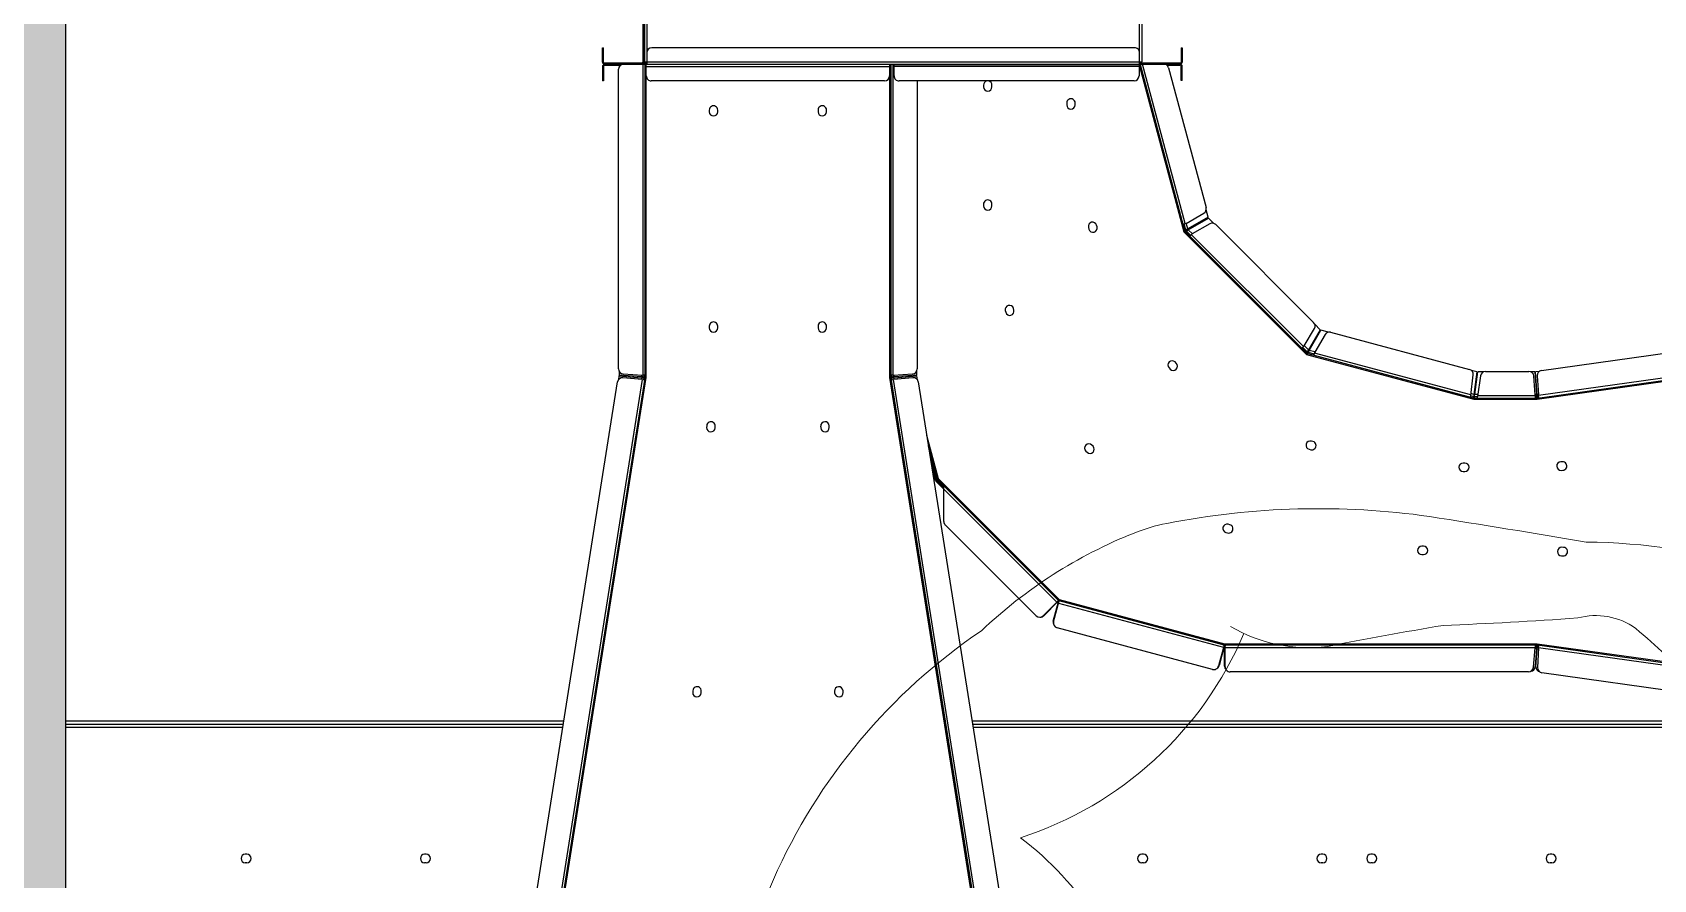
# Model space of a CAD drawing. Header units: millimetres. Extents: x 2822564 to 2991989, y -324396 to -253399.
# Drawn here: x 2848420 to 2849394, y -310776 to -310267 of the extents above; entities that cross this region are included whole.
import ezdxf

# ---------------------------------------------------------------- set-up
doc = ezdxf.new("R2010")
doc.units = ezdxf.units.MM
doc.linetypes.add('12017_XPLAN_GROUND$0$HIDDEN', pattern=[0.375, 0.25, -0.125])
doc.linetypes.add('DASHDOT', pattern=[1, 0.5, -0.25, 0, -0.25])
for name, color, linetype, lineweight in [("'new furniture'", 252, 'Continuous', 9), ('ARCHMED-Fur-S', 8, 'Continuous', 9), ('KATCHIN', 253, '12017_XPLAN_GROUND$0$HIDDEN', 5)]:
    doc.layers.add(name, color=color, linetype=linetype, lineweight=lineweight)
doc.layers.add('AX', color=1, linetype='DASHDOT')
doc.layers.add('LAF Detail', color=7, linetype='Continuous')

# ---------------------------------------------------------------- blocks, each defined once
blk = doc.blocks.new('N_1210DE-00037-200612191001')
at = {"layer": 'ARCHMED-Fur-S'}
blk.add_line((0.56, 10.848), (0.121, 10.86), dxfattribs=at)
for centre, radius, start, end in [((-9.855, 59.081), 7.789, 101.90429, 136.25202), ((-10.669, 64.953), 1.92, 66.21196, 114.37964), ((-10.298, 65.795), 1, 319.5394, 66.21196), ((-10.638, 66.085), 1.446, 271.68318, 319.5394), ((10.289, 41.226), 34.702, 137.95474, 153.73238), ((-9.819, 60.246), 4.461, 100.02537, 130.95898), ((-9.892, 59.315), 5.159, 123.54411, 158.49239), ((20.991, 61.191), 1, 88.76492, 172.90642), ((20.931, 58.367), 3.825, 48.85039, 88.76492), ((-13.761, 60.84), 1, 158.49239, 300.23354), ((22.444, 61.01), 2.464, 172.90642, 179.78852), ((15.565, 51.387), 12.623, 31.54073, 51.35875), ((-11.162, 56.379), 4.163, 81.46629, 120.23354), ((-10.601, 59.969), 0.53, 337.33038, 83.8286), ((20.98, 61.016), 1, 179.78852, 240.11793), ((-12.607, 61.358), 2.961, 294.23222, 327.44071), ((15.898, 52.17), 9.202, 5.68717, 60.11793), ((63.826, -126.759), 200.093, 112.08086, 113.32409), ((2.291, 47.61), 26.178, 12.39385, 23.36147), ((-13.628, 53.713), 3.717, 118.42029, 169.8089), ((552.983, -349.481), 702.958, 144.71444, 145.421556), ((20.801, 55.338), 0.5, 77.62015, 181.33563), ((20.586, 54.358), 1.503, 23.73983, 77.62015), ((22.107, 55.369), 1.806, 181.33563, 206.5549), ((28.566, 58.724), 7.599, 209.65602, 231.78507), ((-223.277, 135.675), 221.455, 336.55422, 338.46087), ((-14.181, 41.21), 37.154, 16.42338, 21.0597), ((51.061, 56.24), 23.396, 187.39637, 196.34155), ((24.375, 53.224), 0.694, 222.76954, 348.16837), ((25.705, 53.445), 4.586, 202.1614, 230.23054), ((-3.608, 29.733), 33.217, 34.78629, 37.42675), ((38.206, 52.471), 10, 196.34155, 212.01654), ((10.05, 25.536), 43.103, 146.26804, 165.45579), ((15.46, 42.979), 10, 17.01037, 34.78629), ((190.55, -13.648), 219.368, 163.7977, 165.47646), ((67.614, 70.86), 44.684, 212.01654, 218.63952), ((-4.695, 36.813), 31.077, 11.5595, 17.01037), ((63.293, 51.92), 38.577, 193.30853, 204.21752), ((-9.278, 11.977), 52.182, 24.59097, 36.4206), ((-29.752, 44.023), 8.376, 303.88537, 341.49979), ((-39.406, 24.402), 19.945, 352.27503, 41.28894), ((-21.993, 33.849), 10, 165.45579, 176.09594), ((51.584, 42.589), 24.354, 195.46257, 204.47153), ((-5.76, 32.741), 26.271, 176.09594, 197.83908), ((32.683, 31), 6.113, 334.30848, 26.12847), ((-0.659, 27.828), 5, 91.36263, 135.24487), ((0.881, -36.919), 69.765, 89.9546, 91.36263), ((-2.659, -36.827), 69.725, 85.65168, 87.04489), ((2.248, 27.712), 5, 41.60802, 85.65168), ((32.893, 32.817), 3.49, 185.20737, 247.93086), ((3.863, 23.343), 11.369, 135.24487, 152.17878), ((-2.484, 23.51), 11.329, 24.81846, 41.60802), ((37.626, 16.357), 16.588, 117.78306, 167.22669), ((2.337, 22.996), 10.232, 146.4549, 163.79385), ((261.405, -48.139), 235.955, 161.08496, 163.30533), ((-0.977, 23.082), 10.192, 13.22508, 30.56404), ((8.218, 22.557), 16.048, 168.15443, 178.16061), ((-6.873, 22.952), 16.008, 358.84023, 8.84641), ((0.958, 29.385), 32.07, 188.41204, 220.503), ((-11.96, 6.897), 16.696, 75.65071, 117.39157), ((78.576, 19.849), 86.458, 177.86379, 179.42469), ((-77.316, 23.932), 86.458, 357.57555, 359.13621), ((12.407, 6.7), 16.262, 59.3154, 101.61706), ((2.122, 20.617), 10, 179.42469, 215.59489), ((18.42, 17.363), 4.032, 41.32631, 55.48203), ((-0.927, 20.697), 10, 321.40494, 357.57555), ((25.817, 22.517), 10, 332.26814, 343.30533), ((-5.254, 38.852), 45.103, 313.9831, 332.26814), ((-70.28, -31.208), 79.039, 34.12987, 35.59489), ((68.664, -34.846), 79.039, 141.40494, 143.16181), ((-0.716, 15.944), 5, 214.12987, 259.4252), ((2.151, 15.068), 4.121, 284.5708, 322.19382), ((0.196, 20.827), 9.967, 259.4252, 269.56952), ((1.008, 20.805), 9.967, 267.42824, 282.63278), ((-5.987, 23.849), 23.196, 221.2473, 263.4196), ((19.123, 13.593), 10, 296.99133, 313.9831), ((4.906, 41.506), 41.324, 275.22336, 296.99133), ((1.822, 69.725), 69.709, 261.3637, 275.63633)]:
    blk.add_arc(centre, radius, start, end, dxfattribs=at)
blk = doc.blocks.new('Surgery Zone')
at = {"layer": 'KATCHIN', "color": 85, "ltscale": 1.1, "true_color": 0x58ba48}
blk.add_circle((1610637.8, -562746.67, 0), 2200, dxfattribs=at)
at = {"layer": "'new furniture'", "extrusion": (1.57871e-14, -3.63266e-19, -1)}
for p, xscale, yscale, zscale, rotation in [((-1611443.14, -562779.73, 0), -10.99999999998999, 10.99999999998998, -10.99999999998999, 244.3416203095116), ((-1610777.09, -564262.15, 0), 10.99999999998999, 10.99999999998999, -10.99999999984072, 354.6292389127441)]:
    blk.add_blockref('N_1210DE-00037-200612191001', p, dxfattribs=dict(at, xscale=xscale, yscale=yscale, zscale=zscale, rotation=rotation))
blk = doc.blocks.new('LAF')
at = {"layer": 'LAF Detail'}
h = blk.add_hatch(color=1, dxfattribs=at)
h.dxf.hatch_style = 1
h.paths.add_polyline_path([(1750, 1297.5), (-1750, 1297.5), (-1750, 1257.5), (1750, 1257.5)])
h.paths.add_polyline_path([(-1257.5, 1750), (-1297.5, 1750), (-1297.5, 1297.5), (-1257.5, 1297.5)])
h.paths.add_polyline_path([(1297.5, 1750), (1257.5, 1750), (1257.5, 1297.5), (1297.5, 1297.5)])
h.paths.add_polyline_path([(1297.5, -1297.5), (1257.5, -1297.5), (1257.5, -1750), (1297.5, -1750)])
h.paths.add_polyline_path([(1750, -1257.5), (-1750, -1257.5), (-1750, -1297.5), (1750, -1297.5)])
h.paths.add_polyline_path([(-1257.5, -1297.5), (-1297.5, -1297.5), (-1297.5, -1750), (-1257.5, -1750)])
h.paths.add_polyline_path([(2764.71, 1882.33), (2614.71, 1882.33), (2614.71, 1842.33), (2068.71, 1842.33), (2068.71, 1882.33), (1918.71, 1882.33), (1918.71, 567.33), (2068.71, 567.33), (2068.71, 604.83), (2182.96, 604.83), (2182.96, 609.83), (2062.96, 609.83), (2062.96, 637.33), (2182.96, 637.33), (2182.96, 607.33), (2614.71, 607.33), (2614.71, 567.33), (2764.71, 567.33)])
h.paths.add_polyline_path([(1958.71, 1802.33), (2724.71, 1802.33), (2724.71, 913.33), (2182.96, 913.33), (2182.96, 883.33), (2062.96, 883.33), (2062.96, 913.33), (1958.71, 913.33)], flags=16)
h.paths.add_polyline_path([(1958.91, 1526.82, 1), (1964.01, 1526.82, 1)], flags=0)
h.paths.add_polyline_path([(1958.91, 1314.57, 1), (1964.01, 1314.57, 1)], flags=0)
h.paths.add_polyline_path([(2150.96, 1529.42), (2151.96, 1529.42, -1), (2151.96, 1524.22), (2150.96, 1524.22, -1)], flags=0)
h.paths.add_polyline_path([(2148.91, 1526.82, -1), (2154.01, 1526.82, -1)], flags=0)
h.paths.add_polyline_path([(2150.96, 1317.17), (2151.96, 1317.17, -1), (2151.96, 1311.97), (2150.96, 1311.97, -1)], flags=0)
h.paths.add_polyline_path([(2154.01, 1314.57, -1), (2148.91, 1314.57, -1)], flags=0)
h.paths.add_polyline_path([(1999.98, 1717.61), (2001.48, 1718.93, -1), (2004.92, 1715.03), (2003.42, 1713.71, -1)], flags=0)
h.paths.add_polyline_path([(2257.9, 1477.7), (2257.9, 1478.7, -1), (2263.1, 1478.7), (2263.1, 1477.7, -1)], flags=0)
h.paths.add_polyline_path([(2257.9, 1363.7, -1), (2263.1, 1363.7), (2263.1, 1362.7, -1), (2257.9, 1362.7)], flags=0)
h.paths.add_polyline_path([(2562.37, 1106.33), (2724.71, 1249.45), (2724.71, 1249.67), (2562.11, 1106.33)], flags=0)
h.paths.add_polyline_path([(2556.83, 1105.18), (2557.03, 1105.18), (2557.18, 1105.31, 0.093249)], flags=0)
h.paths.add_polyline_path([(2308.71, 1100.33), (2551.52, 1100.33), (2555.34, 1103.7), (2555.34, 1104.33, -0.414214), (2557.34, 1106.33), (2557.34, 1105.18, 0.12943), (2555.34, 1104.33), (2555.34, 1100.36), (2552.46, 1097.83), (2544.7, 1097.83), (2544.7, 1096.58), (2326.67, 1096.58), (2307.71, 1096.58, 0.414214), (2306.46, 1095.33), (2306.46, 1036.7, 0.080761), (2306.53, 1036.3), (2306.52, 1036.3), (2330.51, 914.08), (2357.47, 914.08), (2544.09, 914.08), (2544.09, 913.83), (2544.09, 913.33), (2543.74, 913.33), (2419.62, 913.83), (2365.97, 913.83), (2357.56, 914.08), (2357.56, 913.33), (2357.47, 913.33), (2357.47, 914.08), (2327.52, 914.08), (2303.53, 1036.3), (1958.71, 1036.3), (1958.71, 1036.89), (2302.96, 1036.89), (2302.96, 1096.58), (2326.46, 1096.58), (2326.46, 1097.83), (2308.71, 1097.83)], flags=0)
h.paths.add_polyline_path([(2305.21, 1036.7, 0.09518), (2305.39, 1035.77, 0.113938), (2303.61, 1035.86), (2305.21, 1036.1)], flags=0)
h.paths.add_polyline_path([(2257.9, 1592.7), (2257.9, 1593.7, -1), (2263.1, 1593.7), (2263.1, 1592.7, -1)], flags=0)
h.paths.add_polyline_path([(2058.09, 1768.83), (2059.59, 1770.16, -1), (2063.03, 1766.26), (2061.53, 1764.93, -1)], flags=0)
h.paths.add_polyline_path([(2263.1, 1248.7), (2263.1, 1247.7, -1), (2257.9, 1247.7), (2257.9, 1248.7, -1)], flags=0)
h.paths.add_polyline_path([(2444.03, 1411.71, 0.956183), (2444.03, 1429.69, -0.066402)], flags=0)
h.paths.add_polyline_path([(2426.83, 1429.7), (2427.63, 1429.7, 0.022091), (2426.83, 1429.66, 11.266721), (2426.83, 1411.7), (2427.63, 1411.7, -0.022091), (2426.83, 1411.73, -11.266721)], flags=0)
h.paths.add_polyline_path([(2426.63, 1420.7, -1), (2326.63, 1420.7, -1)], flags=0)
h.paths.add_polyline_path([(2339.47, 1461.36, -1), (2332.47, 1461.36, -1)], flags=0)
h.paths.add_polyline_path([(2338.47, 1461.36, -1), (2333.47, 1461.36, -1)], flags=0)
h.paths.add_polyline_path([(2339.47, 1380.04, -1), (2332.47, 1380.04, -1)], flags=0)
h.paths.add_polyline_path([(2338.47, 1380.04, -1), (2333.47, 1380.04, -1)], flags=0)
h.paths.add_polyline_path([(2340.96, 1529.42), (2341.96, 1529.42, -1), (2341.96, 1524.22), (2340.96, 1524.22, -1)], flags=0)
h.paths.add_polyline_path([(2344.01, 1526.82, -1), (2338.91, 1526.82, -1)], flags=0)
h.paths.add_polyline_path([(2257.9, 1692.7), (2257.9, 1693.7, -1), (2263.1, 1693.7), (2263.1, 1692.7, -1)], flags=0)
h.paths.add_polyline_path([(2340.96, 1317.17), (2341.96, 1317.17, -1), (2341.96, 1311.97), (2340.96, 1311.97, -1)], flags=0)
h.paths.add_polyline_path([(2344.01, 1314.57, -1), (2338.91, 1314.57, -1)], flags=0)
h.paths.add_polyline_path([(1948.71, 1862.33, -1), (1962.71, 1862.33, -1)], flags=16)
h.paths.add_polyline_path([(2263.1, 1133.7), (2263.1, 1132.7, -1), (2257.9, 1132.7), (2257.9, 1133.7, -1)], flags=0)
h.paths.add_polyline_path([(2420.79, 1461.36, -1), (2413.79, 1461.36, -1)], flags=0)
h.paths.add_polyline_path([(2419.79, 1461.36, -1), (2414.79, 1461.36, -1)], flags=0)
h.paths.add_polyline_path([(2420.79, 1380.04, -1), (2413.79, 1380.04, -1)], flags=0)
h.paths.add_polyline_path([(2419.79, 1380.04, -1), (2414.79, 1380.04, -1)], flags=0)
h.paths.add_polyline_path([(2257.9, 1792.7), (2257.9, 1793.7, -1), (2263.1, 1793.7), (2263.1, 1792.7, -1)], flags=0)
h.paths.add_polyline_path([(2551.52, 1100.33, 0.016832), (2552.03, 1099.11), (2552.06, 1099.08), (2551.94, 1099.08), (2551.94, 1099.03), (2551.95, 1099.04, -0.00829)], flags=0)
h.paths.add_polyline_path([(2327.37, 1109.93), (2329.37, 1109.93, -1), (2329.37, 1104.73), (2327.37, 1104.73, -1)], flags=0)
h.paths.add_polyline_path([(2490.15, 1477.7), (2490.15, 1478.7, -1), (2495.35, 1478.7), (2495.35, 1477.7, -1)], flags=0)
h.paths.add_polyline_path([(2490.15, 1363.7, -1), (2495.35, 1363.7), (2495.35, 1362.7, -1), (2490.15, 1362.7)], flags=0)
h.paths.add_polyline_path([(2394.04, 1109.93), (2396.04, 1109.93, -1), (2396.04, 1104.73), (2394.04, 1104.73, -1)], flags=0)
h.paths.add_polyline_path([(1958.71, 873.33), (2310.71, 873.33), (2310.71, 647.33), (1958.71, 647.33)], flags=16)
h.paths.add_polyline_path([(2490.15, 1592.7), (2490.15, 1593.7, -1), (2495.35, 1593.7), (2495.35, 1592.7, -1)], flags=0)
h.paths.add_polyline_path([(2490.15, 1248.7, -1), (2495.35, 1248.7), (2495.35, 1247.7, -1), (2490.15, 1247.7)], flags=0)
h.paths.add_polyline_path([(2530.96, 1529.42), (2531.96, 1529.42, -1), (2531.96, 1524.22), (2530.96, 1524.22, -1)], flags=0)
h.paths.add_polyline_path([(2534.01, 1526.82, -1), (2528.91, 1526.82, -1)], flags=0)
h.paths.add_polyline_path([(2530.96, 1317.17), (2531.96, 1317.17, -1), (2531.96, 1311.97), (2530.96, 1311.97, -1)], flags=0)
h.paths.add_polyline_path([(2534.01, 1314.57, -1), (2528.91, 1314.57, -1)], flags=0)
h.paths.add_polyline_path([(2490.15, 1692.7), (2490.15, 1693.7, -1), (2495.35, 1693.7), (2495.35, 1692.7, -1)], flags=0)
h.paths.add_polyline_path([(2460.71, 1109.93), (2462.71, 1109.93, -1), (2462.71, 1104.73), (2460.71, 1104.73, -1)], flags=0)
h.paths.add_polyline_path([(2495.35, 1133.7), (2495.35, 1132.7, -1), (2490.15, 1132.7), (2490.15, 1133.7, -1)], flags=0)
h.paths.add_polyline_path([(2490.15, 1792.7), (2490.15, 1793.7, -1), (2495.35, 1793.7), (2495.35, 1792.7, -1)], flags=0)
h.paths.add_polyline_path([(2527.37, 1109.93), (2529.37, 1109.93, -1), (2529.37, 1104.73), (2527.37, 1104.73, -1)], flags=0)
h.paths.add_polyline_path([(2322.71, 860.33), (2350.71, 860.33), (2350.71, 873.33), (2724.71, 873.33), (2724.71, 647.33), (2350.71, 647.33), (2350.71, 660.33), (2322.71, 660.33, -0.414214), (2320.71, 662.33), (2320.71, 858.33, -0.414214)], flags=16)
h.paths.add_polyline_path([(2561.78, 1122.17), (2563.28, 1123.49, -1), (2566.72, 1119.59), (2565.22, 1118.27, -1)], flags=0)
h.paths.add_polyline_path([(2353.84, 820.33), (2353.84, 860.33), (2353.71, 820.33)], flags=0)
h.paths.add_polyline_path([(2578.89, 1095.33, -1), (2573.79, 1095.33, -1)], flags=0)
h.paths.add_polyline_path([(2619.89, 1173.4), (2621.39, 1174.72, -1), (2624.83, 1170.82), (2623.33, 1169.5, -1)], flags=0)
h.paths.add_polyline_path([(2392.27, 858.81), (2392.27, 662.33), (2392.24, 661.94), (2392, 660.73), (2391.45, 660.48), (2391.68, 660.66), (2391.88, 660.91), (2392.04, 661.21), (2392.17, 661.56), (2392.24, 661.94), (2392.27, 662.33), (2392.27, 858.33), (2392.24, 858.72), (2392, 859.92), (2391.85, 859.99)], flags=0)
h.paths.add_polyline_path([(2383.41, 818.33), (2383.24, 818.33), (2383.24, 702.33), (2383.21, 701.94), (2382.97, 700.73), (2382.09, 700.33), (2381.91, 700.33), (2382.17, 700.36), (2382.42, 700.48), (2382.65, 700.66), (2382.85, 700.91), (2383.01, 701.21), (2383.14, 701.56), (2383.21, 701.94), (2383.24, 702.33), (2383.24, 818.33), (2383.21, 818.72), (2382.97, 819.92), (2382.82, 819.99)], flags=0)
h.paths.add_polyline_path([(2623.33, 1770.16), (2624.83, 1768.83, -1), (2621.39, 1764.93), (2619.89, 1766.26, -1)], flags=0)
h.paths.add_polyline_path([(2678, 1224.62), (2679.51, 1225.95, -1), (2682.94, 1222.04), (2681.44, 1220.72, -1)], flags=0)
h.paths.add_polyline_path([(2720.96, 1529.42), (2721.96, 1529.42, -1), (2721.96, 1524.22), (2720.96, 1524.22, -1)], flags=0)
h.paths.add_polyline_path([(2724.01, 1526.82, -1), (2718.91, 1526.82, -1)], flags=0)
h.paths.add_polyline_path([(2720.96, 1317.17), (2721.96, 1317.17, -1), (2721.96, 1311.97), (2720.96, 1311.97, -1)], flags=0)
h.paths.add_polyline_path([(2724.01, 1314.57, -1), (2718.91, 1314.57, -1)], flags=0)
h.paths.add_polyline_path([(2681.44, 1718.93), (2682.94, 1717.61, -1), (2679.51, 1713.71), (2678, 1715.03, -1)], flags=0)
h.paths.add_polyline_path([(2665.39, 1096.04), (2667.26, 1092.84, 0.483498), (2670.39, 1095.33, 0.867202)], flags=0)
h.paths.add_polyline_path([(1962.71, 587.33, -1), (1948.71, 587.33, -1)], flags=16)
h.paths.add_polyline_path([(2537.32, 819.35), (2537.32, 818.35, -1), (2532.12, 818.35), (2532.12, 819.35, -1)], flags=0)
h.paths.add_polyline_path([(2537.27, 818.85, -1), (2532.17, 818.85, -1)], flags=0)
h.paths.add_polyline_path([(2720.71, 1862.33, -1), (2734.71, 1862.33, -1)], flags=16)
h.paths.add_polyline_path([(2537.32, 761.08), (2537.32, 760.08, -1), (2532.12, 760.08), (2532.12, 761.08, -1)], flags=0)
h.paths.add_polyline_path([(2537.27, 760.58, -1), (2532.17, 760.58, -1)], flags=0)
h.paths.add_polyline_path([(2537.32, 702.8), (2537.32, 701.8, -1), (2532.12, 701.8), (2532.12, 702.8, -1)], flags=0)
h.paths.add_polyline_path([(2537.27, 702.3, -1), (2532.17, 702.3, -1)], flags=0)
h.paths.add_polyline_path([(2734.71, 587.33, -1), (2720.71, 587.33, -1)], flags=16)
h.paths.add_polyline_path([(1297.5, 1257.5), (1257.5, 1257.5), (1257.5, -1257.5), (1297.5, -1257.5)])
h.paths.add_polyline_path([(-1257.5, 1257.5), (-1297.5, 1257.5), (-1297.5, -1257.5), (-1257.5, -1257.5)])
at = {"layer": 'LAF Detail', "color": 7, "linetype": 'Continuous', "lineweight": 25}
blk.add_line((-1750, 1257.5), (1750, 1257.5), dxfattribs=at)
at = {"layer": 'LAF Detail', "color": 3, "linetype": 'Continuous', "lineweight": 25}
for p, q in [((409.38, 958.7), (409.38, 1257.5)), ((411.38, 1257.5), (411.38, 958.39)), ((413.38, 1257.5), (413.38, 958.07)), ((328.08, 1149.53), (328.08, 1148.53)), ((333.17, 1148.53), (333.17, 1149.53)), ((328.08, 1041.76), (328.08, 1040.76)), ((333.17, 1040.76), (333.17, 1041.76)), ((148.53, 1000.02), (617.2, 925.79)), ((143.28, 986.07), (618.68, 910.77)), ((152.11, 983.25), (619.5, 909.22)), ((152.78, 982.44), (619.75, 908.48)), ((806.77, 934.88), (798.17, 934.88)), ((798.17, 934.18), (798.17, 934.88)), ((806.77, 934.18), (798.17, 934.18)), ((801.17, 934.88), (801.17, 934.18)), ((806.77, 934.18), (806.77, 934.88)), ((808.87, 933.48), (807.47, 933.48)), ((807.47, 924.88), (807.47, 933.48)), ((808.17, 610.93), (808.17, 933.48)), ((808.87, 908.28), (808.87, 933.48)), ((809.57, 934.18), (809.57, 934.88)), ((809.57, 934.88), (818.17, 934.88)), ((809.57, 934.18), (818.17, 934.18)), ((815.17, 934.18), (815.17, 934.88)), ((818.17, 934.88), (818.17, 934.18)), ((620.79, 924.92), (618.45, 925.29)), ((618.7, 910.87), (619.72, 922.56)), ((620.79, 924.92), (619.72, 911.32)), ((620.22, 911.28), (621.29, 924.88)), ((621.98, 922.39), (621.16, 910.68)), ((623.66, 924.88), (621.29, 924.88)), ((624.97, 925.18), (805.17, 925.18)), ((808.17, 924.88), (806.48, 924.88)), ((618.7, 910.87), (618.47, 909.39)), ((619.75, 909.89), (618.58, 910.08)), ((619.72, 911.32), (618.75, 911.47)), ((619.61, 909.92), (619.5, 909.22)), ((619.86, 910.58), (619.75, 909.89)), ((619.75, 908.48), (808.17, 908.48)), ((619.86, 910.58), (619.85, 910.6)), ((619.97, 910.58), (619.97, 909.88)), ((621.16, 909.88), (619.97, 909.88)), ((620.11, 909.18), (620.11, 909.88)), ((620.11, 909.18), (808.17, 909.18)), ((621.2, 911.28), (620.22, 911.28)), ((621.16, 909.18), (621.16, 910.68)), ((808.17, 910.58), (621.16, 910.58)), ((806.77, 909.18), (806.77, 761.63)), ((808.87, 908.28), (808.17, 908.28)), ((1257.5, 908.18), (808.17, 908.18)), ((1257.5, 909.58), (808.87, 909.58)), ((808.87, 908.88), (809.57, 908.88)), ((809.57, 610.58), (809.57, 910.58)), ((1257.5, 910.58), (809.57, 910.58)), ((1257.5, 909.88), (809.57, 909.88)), ((798.17, 765.28), (798.17, 905.48)), ((818.17, 614.98), (818.17, 905.18)), ((431.49, 880.53), (430.5, 880.58)), ((430.23, 875.49), (431.23, 875.44)), ((590.83, 872.18), (589.83, 872.23)), ((650.71, 870.63), (649.71, 870.63)), ((780.67, 870.63), (779.67, 870.63)), ((589.57, 867.14), (590.57, 867.09)), ((649.71, 865.53), (650.71, 865.53)), ((779.67, 865.53), (780.67, 865.53)), ((590.57, 803.67), (589.57, 803.61)), ((650.71, 805.23), (649.71, 805.23)), ((649.71, 800.13), (650.71, 800.13)), ((780.67, 805.23), (779.67, 805.23)), ((779.67, 800.13), (780.67, 800.13)), ((431.23, 795.32), (430.23, 795.26)), ((430.5, 790.17), (431.49, 790.22)), ((589.83, 798.52), (590.83, 798.57)), ((619.5, 761.53), (152.11, 687.5)), ((619.75, 762.28), (152.78, 688.32)), ((618.47, 761.36), (618.7, 759.88)), ((618.58, 760.67), (619.75, 760.86)), ((619.5, 761.53), (619.61, 760.84)), ((619.63, 760.87), (619.61, 760.84)), ((808.17, 762.28), (619.75, 762.28)), ((619.86, 760.17), (619.75, 760.86)), ((619.97, 760.88), (621.16, 760.88)), ((619.97, 760.18), (619.97, 760.88)), ((620.11, 760.88), (620.08, 760.91)), ((808.17, 761.58), (620.11, 761.58)), ((620.11, 760.88), (620.11, 761.58)), ((621.16, 760.08), (621.16, 761.58)), ((621.16, 760.18), (808.17, 760.18)), ((657.9, 761.58), (657.89, 761.58)), ((808.17, 761.63), (658.26, 761.63)), ((143.28, 684.68), (618.68, 759.98)), ((619.72, 748.19), (618.7, 759.88)), ((618.75, 759.28), (619.72, 759.44)), ((619.72, 759.44), (620.79, 745.84)), ((621.29, 745.88), (620.22, 759.48)), ((620.22, 759.48), (621.2, 759.48)), ((620.84, 751.65), (620.35, 751.52)), ((620.4, 750.81), (620.89, 750.94)), ((621.16, 760.08), (621.98, 748.37)), ((798.17, 615.28), (798.17, 756.53)), ((801.17, 759.53), (808.17, 759.53)), ((806.77, 612.28), (806.77, 759.53)), ((808.17, 759.53), (808.17, 612.28)), ((617.2, 744.96), (148.53, 670.73)), ((618.45, 745.47), (620.79, 745.84)), ((620.46, 750.1), (620.95, 750.23)), ((620.51, 749.39), (621, 749.52)), ((621.29, 745.88), (623.66, 745.88)), ((798.17, 745.58), (624.97, 745.58)), ((557.54, 734.5), (484.79, 661.74)), ((485.78, 660.75), (558.35, 733.32)), ((486.22, 660.2), (558.9, 732.88)), ((558.04, 734), (553.66, 729.62)), ((558.35, 733.32), (557.86, 733.82)), ((565.09, 736.71), (558.17, 734.86)), ((571.7, 737.76), (558.35, 734.18)), ((558.78, 733.57), (558.6, 734.25)), ((558.78, 733.57), (578.31, 738.81)), ((558.9, 732.88), (584.93, 739.85)), ((476.58, 674.18), (531.14, 728.74)), ((533.26, 729.62), (554.65, 729.62)), ((409.38, 135.81), (409.38, 712.05)), ((411.38, 712.36), (411.38, 150.04)), ((413.38, 712.68), (413.38, 164.27)), ((724.04, 705.78), (723.04, 705.78)), ((795.67, 705.78), (794.67, 705.78)), ((660.05, 692.7), (659.08, 692.44)), ((723.04, 700.68), (724.04, 700.68)), ((794.67, 700.68), (795.67, 700.68)), ((660.4, 687.52), (661.37, 687.78)), ((472.97, 663.68), (485.53, 660.32)), ((473.33, 663.85), (484.92, 660.75)), ((485.78, 660.75), (476.58, 669.94)), ((485.1, 661.06), (476.61, 669.55)), ((444.26, 568.12), (469.3, 661.56)), ((484.17, 660.68), (457.58, 561.44)), ((458.94, 561.08), (485.53, 660.32)), ((459.57, 560.74), (486.22, 660.2)), ((483.57, 661.11), (483.5, 660.86)), ((484.29, 662.23), (484.11, 662.05)), ((484.92, 660.75), (484.85, 660.5)), ((485.28, 661.24), (485.1, 661.06)), ((784.86, 655.78), (783.86, 655.78)), ((575.56, 644.24), (574.86, 643.53)), ((783.86, 650.68), (784.86, 650.68)), ((578.46, 639.93), (579.17, 640.64)), ((710.05, 642.7), (709.08, 642.44)), ((710.4, 637.52), (711.37, 637.78)), ((328.08, 610.65), (328.08, 609.65)), ((333.17, 609.65), (333.17, 610.65)), ((807.81, 612.28), (707.45, 585.39)), ((807.99, 611.6), (708.24, 584.88)), ((712.37, 584.53), (808.35, 610.25)), ((808.17, 612.28), (801.17, 612.28)), ((807.81, 612.28), (808.35, 610.25)), ((808.17, 611.98), (1257.5, 611.98)), ((809.57, 611.58), (808.17, 611.58)), ((808.35, 610.25), (808.35, 587.68)), ((808.87, 609.88), (808.35, 609.88)), ((808.87, 611.09), (808.87, 611.58)), ((808.87, 587.68), (808.87, 609.88)), ((1257.5, 610.58), (809.57, 610.58)), ((806.13, 594.54), (721.99, 572)), ((807.31, 595.17), (808.35, 595.45)), ((807.65, 595.26), (807.65, 587.68)), ((625.56, 594.24), (624.86, 593.53)), ((628.46, 589.93), (629.17, 590.64)), ((707.45, 585.39), (633.71, 511.65)), ((708.42, 584.2), (708.24, 584.88)), ((708.53, 584.23), (712.19, 585.21)), ((712.52, 583.95), (712.01, 585.88)), ((798.35, 586.28), (798.35, 586.98)), ((798.35, 586.98), (806.95, 586.98)), ((798.35, 586.28), (806.95, 586.28)), ((801.35, 586.98), (801.35, 586.28)), ((806.95, 586.98), (806.95, 586.28)), ((807.65, 587.68), (808.87, 587.68)), ((809.57, 586.98), (809.57, 586.28)), ((818.17, 586.98), (809.57, 586.98)), ((818.17, 586.28), (809.57, 586.28)), ((815.17, 586.28), (815.17, 586.98)), ((818.17, 586.98), (818.17, 586.28)), ((707.49, 584.44), (634.65, 511.61)), ((638.4, 513.37), (705.73, 580.7)), ((704.74, 581.69), (706.15, 580.27)), ((705.23, 581.19), (707.99, 583.95)), ((712.25, 569.71), (706.15, 580.27)), ((706.2, 580.18), (708.71, 582.69)), ((707.49, 584.44), (707.99, 583.95)), ((708.4, 583.37), (707.91, 583.87)), ((708.53, 584.23), (708.42, 584.2)), ((708.72, 583.55), (708.53, 584.23)), ((708.71, 582.69), (715.75, 570.5)), ((709.15, 582.94), (712.58, 583.86)), ((716.19, 570.75), (709.15, 582.94)), ((712.52, 583.95), (718.62, 573.39)), ((711.77, 566.09), (653.01, 507.33)), ((712.48, 567.23), (715.75, 570.5)), ((716.19, 570.75), (720.65, 571.95)), ((442.87, 378.19), (442.87, 557.58)), ((445.87, 560.58), (458.87, 560.58)), ((446.17, 560.84), (458.17, 560.84)), ((458.94, 561.08), (446.38, 564.44)), ((458.2, 561.02), (446.6, 564.12)), ((456.77, 560.84), (456.77, 560.58)), ((456.91, 561.62), (456.84, 561.38)), ((457.47, 560.58), (457.47, 374.17)), ((458.17, 560.84), (458.17, 560.58)), ((458.26, 561.26), (458.2, 561.02)), ((458.87, 373.33), (458.87, 560.58)), ((459.57, 372.98), (459.57, 560.74)), ((526.66, 560.02), (526.4, 559.05)), ((531.32, 557.73), (531.58, 558.7)), ((576.66, 510.02), (576.4, 509.05)), ((581.32, 507.73), (581.58, 508.7)), ((633.71, 511.65), (606.77, 411.11)), ((634.22, 510.86), (607.56, 411.35)), ((633.21, 507.09), (635.15, 506.57)), ((633.89, 506.91), (634.9, 510.68)), ((634.22, 510.86), (634.9, 510.68)), ((635.15, 511.11), (634.65, 511.61)), ((635.55, 510.38), (634.87, 510.57)), ((635.15, 511.11), (637.91, 513.87)), ((635.73, 510.7), (635.23, 511.19)), ((635.24, 506.52), (636.15, 509.95)), ((636.15, 509.95), (648.35, 502.91)), ((636.4, 510.39), (638.92, 512.9)), ((648.6, 503.35), (636.4, 510.39)), ((638.83, 512.95), (637.41, 514.36)), ((638.83, 512.95), (649.38, 506.85)), ((328.08, 502.88), (328.08, 501.88)), ((333.17, 501.88), (333.17, 502.88)), ((609.42, 412.88), (634.57, 506.73)), ((647.1, 497.1), (624.73, 413.6)), ((645.7, 500.48), (635.15, 506.57)), ((647.15, 498.45), (648.35, 502.91)), ((648.6, 503.35), (651.87, 506.62)), ((328.08, 472.88), (328.08, 471.88)), ((333.17, 471.88), (333.17, 472.88)), ((513.32, 442.33), (513.32, 441.33)), ((518.42, 441.33), (518.42, 442.33)), ((563.32, 417.45), (563.32, 416.45)), ((568.42, 416.45), (568.42, 417.45)), ((606.77, 411.11), (606.77, 372.98)), ((607.47, 410.68), (607.47, 373.33)), ((607.47, 410.68), (608.17, 410.68)), ((608.24, 411.17), (607.56, 411.35)), ((609.02, 412.93), (608.05, 413.19)), ((608.87, 410.74), (608.17, 410.74)), ((608.17, 408.77), (608.17, 410.74)), ((608.22, 411.11), (608.73, 413.01)), ((608.9, 410.92), (608.22, 411.11)), ((609.02, 412.93), (621.46, 411.4)), ((609.57, 410.49), (623.17, 408.7)), ((609.57, 408.62), (609.57, 410.49)), ((609.64, 410.99), (610.12, 412.79)), ((623.24, 409.2), (609.64, 410.99)), ((623.24, 409.2), (624.1, 412.42)), ((607.47, 408.77), (608.47, 408.77)), ((620.89, 407.03), (608.47, 408.77)), ((608.87, 374.17), (608.87, 408.72)), ((623.17, 405.37), (623.17, 408.7)), ((623.47, 404.06), (623.47, 377.95)), ((382.48, -160.48), (457.33, 372.1)), ((385.1, -151.9), (458.83, 372.73)), ((385.92, -151.08), (459.57, 372.98)), ((457.23, 372.11), (445.44, 372.73)), ((445.61, 375.2), (457.37, 374.17)), ((445.93, 373.69), (456.74, 372.93)), ((456.77, 373.43), (445.96, 374.18)), ((456.74, 372.93), (456.63, 372.14)), ((456.77, 374.22), (456.77, 373.43)), ((457.23, 372.11), (458.71, 371.9)), ((458.87, 374.17), (457.37, 374.17)), ((457.46, 373.08), (458.16, 372.98)), ((457.47, 373.18), (458.17, 373.18)), ((458.16, 372.98), (458.02, 372)), ((458.14, 372.83), (458.83, 372.73)), ((458.17, 374.17), (458.17, 373.18)), ((458.87, 373.33), (458.17, 373.33)), ((606.77, 372.98), (680.42, -151.08)), ((609.47, 374.17), (607.47, 374.17)), ((608.17, 373.33), (607.47, 373.33)), ((607.51, 372.73), (608.21, 372.83)), ((607.51, 372.73), (681.25, -151.9)), ((607.63, 371.9), (609.61, 372.18)), ((608.17, 373.18), (608.17, 374.17)), ((608.87, 373.18), (608.17, 373.18)), ((608.88, 373.08), (608.19, 372.98)), ((608.32, 372), (608.19, 372.98)), ((608.94, 373.03), (608.88, 373.08)), ((683.86, -160.48), (609.02, 372.1)), ((609.47, 374.17), (620.68, 374.95)), ((623.17, 374.38), (609.57, 373.43)), ((609.57, 373.43), (609.57, 374.18)), ((609.61, 372.93), (623.21, 373.88)), ((620.82, 372.97), (609.61, 372.18)), ((609.71, 372.19), (609.61, 372.93)), ((623.17, 374.38), (623.17, 376.64)), ((623.52, 371.64), (623.21, 373.88)), ((624, 370.39), (697.91, -155.47)), ((328.08, 365.1), (328.08, 364.1)), ((333.17, 364.1), (333.17, 365.1)), ((368.44, -155.47), (442.31, 370.15)), ((512.64, 358.33), (512.59, 357.33)), ((517.68, 357.09), (517.73, 358.09)), ((564.01, 358.57), (564.05, 357.57)), ((569.15, 357.81), (569.1, 358.81))]:
    blk.add_line(p, q, dxfattribs=at)
for centre, radius, start, end in [((330.62, 1149.53), 2.55, 0, 180), ((330.62, 1148.53), 2.55, 180, 0), ((330.62, 1041.76), 2.55, 0, 180), ((330.62, 1040.76), 2.55, 180, 0), ((616.73, 922.82), 3, 355, 81), ((806.77, 933.48), 1.4, 0, 90), ((806.77, 933.48), 0.7, 0, 90), ((809.57, 933.48), 1.4, 90, 180), ((809.57, 933.48), 0.7, 90, 180), ((624.97, 922.18), 3, 90, 176), ((805.17, 922.18), 3, 0, 90), ((618.62, 908.52), 1.13, 357.91707, 38.63878), ((616.49, 908.89), 3.29, 352.75237, 18.16252), ((617.06, 909.03), 2.7, 354.01105, 19.16472), ((624.11, 910.69), 4.43, 171.91633, 190.39433), ((621.04, 911.19), 1.32, 174.34355, 207.07629), ((619.97, 911.28), 1.4, 261, 270), ((623.04, 908.38), 3.29, 152.83748, 178.24763), ((620.87, 908.34), 1.13, 132.36122, 173.08293), ((626.19, 907.87), 6.46, 162.93006, 172.25771), ((619.97, 911.28), 0.7, 261, 270), ((615.79, 911.35), 4.43, 340.60567, 359.08367), ((618.9, 911.35), 1.32, 323.92371, 356.65645), ((801.17, 905.48), 3, 90, 180), ((809.57, 911.28), 0.7, 180, 270), ((809.57, 911.28), 1.4, 240, 270), ((815.17, 905.18), 3, 0, 90), ((430.36, 878.03), 2.55, 87, 267), ((431.36, 877.98), 2.55, 267, 87), ((589.7, 869.68), 2.55, 87, 267), ((590.7, 869.63), 2.55, 267, 87), ((649.71, 868.08), 2.55, 90, 270), ((650.71, 868.08), 2.55, 270, 90), ((779.67, 868.08), 2.55, 90, 270), ((780.67, 868.08), 2.55, 270, 90), ((589.7, 801.07), 2.55, 93, 273), ((590.7, 801.12), 2.55, 273, 93), ((649.71, 802.68), 2.55, 90, 270), ((650.71, 802.68), 2.55, 270, 90), ((779.67, 802.68), 2.55, 90, 270), ((780.67, 802.68), 2.55, 270, 90), ((430.36, 792.72), 2.55, 93, 273), ((431.36, 792.77), 2.55, 273, 93), ((618.62, 762.23), 1.13, 321.36122, 2.08293), ((616.49, 761.86), 3.29, 341.83748, 7.24763), ((611.77, 762.01), 7.98, 352.42926, 1.9279), ((624.11, 760.06), 4.43, 169.60569, 188.08363), ((621.04, 759.57), 1.32, 152.92371, 185.65645), ((620.87, 762.41), 1.13, 186.91707, 227.63878), ((623.04, 762.38), 3.29, 181.75237, 207.16252), ((627.67, 763.26), 7.98, 187.0721, 196.57074), ((619.97, 759.48), 1.4, 90, 99), ((619.97, 759.48), 0.7, 90, 99), ((615.79, 759.41), 4.43, 0.91633, 19.39433), ((618.9, 759.4), 1.32, 3.34355, 36.07629), ((658.26, 760.23), 1.4, 90, 105), ((801.17, 765.28), 3, 180, 270), ((801.17, 756.53), 3, 90, 180), ((616.73, 747.93), 3, 279, 5), ((624.97, 748.58), 3, 184, 270), ((558.53, 733.51), 1.4, 105, 135), ((548.55, 722.46), 14.68, 45.17711, 50.65013), ((558.53, 733.51), 0.7, 105, 135), ((556.28, 730.22), 3.73, 45.40006, 56.22444), ((573.09, 736.63), 14.68, 189.34987, 194.82289), ((562.51, 733.82), 3.73, 183.77556, 194.59994), ((533.26, 726.62), 3, 90, 135), ((723.04, 703.23), 2.55, 90, 270), ((724.04, 703.23), 2.55, 270, 90), ((794.67, 703.23), 2.55, 90, 270), ((795.67, 703.23), 2.55, 11.36505, 90), ((795.67, 703.23), 2.55, 270, 348.63495), ((659.74, 689.98), 2.55, 105, 285), ((660.71, 690.24), 2.55, 285, 105), ((478.71, 672.06), 3, 135, 225), ((472.19, 660.78), 3, 75, 165), ((472.55, 660.95), 3, 75, 119.57167), ((478.74, 671.67), 3, 180.42833, 225), ((485.59, 660.57), 1.4, 135, 165), ((482.47, 646.01), 14.68, 75.17711, 80.65013), ((485.59, 660.57), 0.7, 135, 165), ((496.63, 670.55), 14.68, 219.34987, 224.82289), ((485.28, 656.59), 3.73, 75.40006, 86.22444), ((488.88, 662.82), 3.73, 213.77556, 224.59994), ((783.86, 653.23), 2.55, 90, 270), ((784.86, 653.23), 2.55, 270, 90), ((576.66, 641.73), 2.55, 135, 315), ((577.37, 642.44), 2.55, 315, 135), ((709.74, 639.98), 2.55, 105, 285), ((710.71, 640.24), 2.55, 285, 105), ((801.17, 615.28), 3, 180, 270), ((815.17, 614.98), 3, 270, 0), ((330.62, 610.65), 2.55, 0, 180), ((330.62, 609.65), 2.55, 180, 0), ((809.57, 609.88), 1.4, 90, 155.49261), ((809.57, 609.88), 0.7, 90, 180), ((627.37, 592.44), 2.55, 315, 135), ((805.35, 597.44), 3, 285, 0), ((626.66, 591.73), 2.55, 135, 315), ((709.66, 586.21), 2.36, 200.35316, 238.37077), ((708.43, 586.04), 1.18, 213.56402, 260.76647), ((706.39, 584.86), 1.18, 339.23353, 26.43598), ((705.63, 583.88), 2.36, 1.62923, 39.64684), ((806.95, 587.68), 1.4, 270, 0), ((806.95, 587.68), 0.7, 270, 0), ((809.57, 587.68), 1.4, 200.72422, 270), ((809.57, 587.68), 0.7, 180, 270), ((708.9, 582.88), 1.4, 105, 135), ((711.81, 585.69), 4.31, 205.01773, 224.03416), ((708.9, 582.88), 0.7, 105, 135), ((709.69, 583.55), 1.3, 187.97992, 221.43719), ((703.06, 578.47), 7.06, 36.76841, 39.67335), ((705, 581.76), 4.31, 15.96584, 34.98227), ((707.92, 582.53), 1.3, 18.56281, 52.02008), ((447.16, 567.34), 3, 165, 255), ((447.38, 567.02), 3, 211.20713, 255), ((709.65, 568.21), 3, 315, 30), ((721.22, 574.89), 3, 210, 285), ((445.87, 557.58), 3, 90, 180), ((446.17, 557.84), 3, 90, 133.79287), ((458.87, 560.84), 1.4, 165, 180), ((458.87, 560.84), 0.7, 165, 180), ((459.63, 554.06), 6.68, 90.46666, 102.57299), ((461.35, 567.18), 6.68, 242.42702, 254.53334), ((459.62, 558.94), 1.8, 91.40068, 114.3494), ((460.08, 562.47), 1.8, 230.6506, 253.59932), ((528.86, 558.39), 2.55, 165, 345), ((529.12, 559.36), 2.55, 345, 165), ((578.86, 508.39), 2.55, 165, 345), ((579.12, 509.36), 2.55, 345, 165), ((634.24, 512.71), 1.18, 243.56402, 290.76647), ((635.22, 513.47), 2.36, 230.35317, 268.37077), ((633.06, 510.67), 1.18, 9.23353, 56.43598), ((632.89, 509.44), 2.36, 31.62923, 69.64684), ((636.22, 510.2), 1.4, 135, 165), ((637.34, 514.1), 4.31, 235.01773, 254.03416), ((633.41, 507.29), 4.31, 45.96584, 64.98227), ((636.22, 510.2), 0.7, 135, 165), ((636.57, 511.18), 1.3, 217.97992, 251.43719), ((635.55, 509.41), 1.3, 48.56281, 82.02008), ((650.88, 509.45), 3, 240, 315), ((330.62, 501.88), 2.55, 180, 0), ((330.62, 502.88), 2.55, 0, 180), ((644.2, 497.88), 3, 345, 60), ((330.62, 472.88), 2.55, 0, 180), ((330.62, 471.88), 2.55, 180, 0), ((515.87, 442.33), 2.55, 0, 180), ((515.87, 441.33), 2.55, 180, 0), ((565.87, 417.45), 2.55, 0, 180), ((565.87, 416.45), 2.55, 180, 0), ((606.87, 412.21), 1.1, 264.91466, 308.97487), ((607.39, 413.92), 2.87, 257.53342, 287.09787), ((606.58, 410.03), 1.1, 36.02513, 80.08535), ((606.64, 408.24), 2.87, 57.90214, 87.46658), ((609.57, 410.74), 1.4, 165, 180), ((609.64, 414.9), 4.41, 250.50431, 269.07528), ((608.56, 406.71), 4.41, 75.92472, 94.49569), ((609.57, 410.74), 0.7, 165, 180), ((609.65, 411.8), 1.32, 233.76021, 266.61925), ((609.37, 409.7), 1.32, 78.38075, 111.23979), ((621.83, 414.38), 3, 263, 345), ((620.47, 404.06), 3, 0, 82), ((445.28, 369.73), 3, 87, 172), ((445.72, 370.69), 3, 86, 165.577), ((445.87, 378.19), 3, 180, 265), ((446.17, 377.18), 3, 186.423, 266), ((456.84, 374.25), 1.32, 265.33919, 298.05706), ((457.28, 377.33), 4.43, 262.91534, 281.38242), ((456.7, 369), 4.43, 70.61758, 89.08466), ((456.69, 372.11), 1.32, 53.94294, 86.66081), ((456.77, 373.18), 0.7, 352, 0), ((459.2, 369.63), 3.38, 83.64019, 108.31734), ((456.77, 373.18), 1.4, 352, 0), ((459.67, 376.36), 3.38, 243.68267, 268.35981), ((459.54, 371.84), 1.14, 88.45846, 128.47608), ((459.7, 374.12), 1.14, 223.52392, 263.54154), ((606.64, 374.12), 1.14, 276.45846, 316.47608), ((606.68, 376.36), 3.38, 271.64019, 296.31734), ((607.15, 369.63), 3.38, 71.68267, 96.35981), ((606.8, 371.84), 1.14, 51.52392, 91.54154), ((609.64, 369), 4.43, 90.91534, 109.38242), ((609.57, 373.18), 1.4, 180, 188), ((609.06, 377.33), 4.43, 258.6176, 277.08462), ((609.65, 372.11), 1.32, 93.33919, 126.05706), ((609.57, 373.18), 0.7, 180, 188), ((609.5, 374.25), 1.32, 241.94294, 274.66081), ((620.47, 377.95), 3, 274, 0), ((621.03, 369.97), 3, 8, 94), ((330.62, 365.1), 2.55, 0, 180), ((330.62, 364.1), 2.55, 180, 0), ((515.18, 358.21), 2.55, 357.31783, 177.31783), ((566.55, 358.69), 2.55, 2.68216, 182.68216), ((515.14, 357.21), 2.55, 177.31783, 357.31783), ((566.6, 357.69), 2.55, 182.68216, 2.68216)]:
    blk.add_arc(centre, radius, start, end, dxfattribs=at)

msp = doc.modelspace()

# ---------------------------------------------------------------- block references
at = {"layer": 'AX', "rotation": 180}
msp.add_blockref('Surgery Zone', (4460335.08, -873829.25, 0), dxfattribs=at)

# ---------------------------------------------------------------- next in the draw order: block references
at = {"color": 1, "rotation": 89.99999999999999}
msp.add_blockref('LAF', (2849697.28, -311094.37), dxfattribs=at)

doc.saveas('drawing.dxf')
